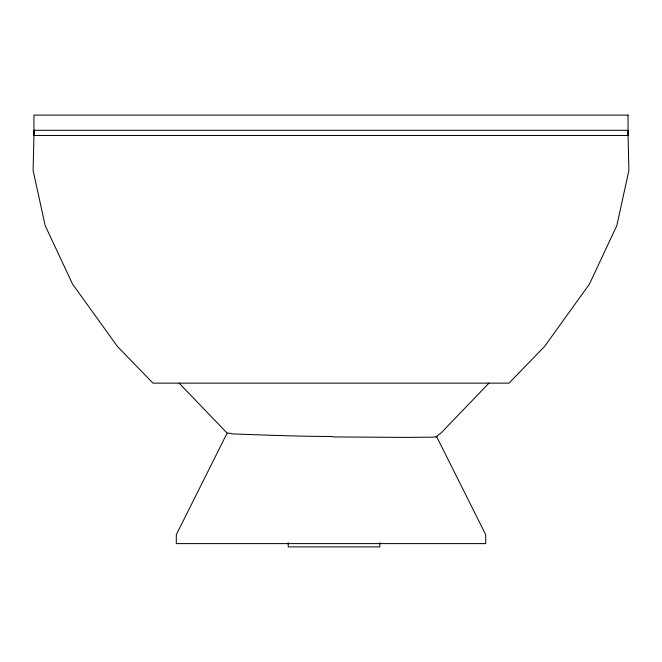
<?xml version="1.0" encoding="UTF-8"?>
<svg xmlns="http://www.w3.org/2000/svg" width="662" height="662" viewBox="0 0 662 662"><rect width="100%" height="100%" fill="white"/><g stroke="black" fill="none" stroke-linecap="round" stroke-linejoin="round"><path stroke-width="0.99" d="M489.011 383.083L441.562 432.46L436.026 437.019M226.495 432.46L179.046 383.083M379.847 542.782L379.847 546.895L288.21 546.895L288.21 542.782M34.068 130.306L33.1 170.415L45.165 225.568L72.588 284.147L117.406 346.433L152.988 383.141L509.012 383.141L544.594 346.433L589.412 284.147L616.835 225.568L628.9 170.415L627.932 130.306L34.068 130.306M436.465 436.299L436.283 436.804L432.369 437.168L405.823 437.4L334.029 436.928L331 436.465C297.867 436.432 264.8 435.042 231.832 433.875L230.599 433.271L227.488 433.271L227.306 432.766L176.299 534.697L176.299 543.61L485.701 543.61L485.701 534.697L436.465 436.299M628.056 115.105L33.944 115.105L33.944 135.47L628.056 135.47L628.056 115.105"/></g></svg>
